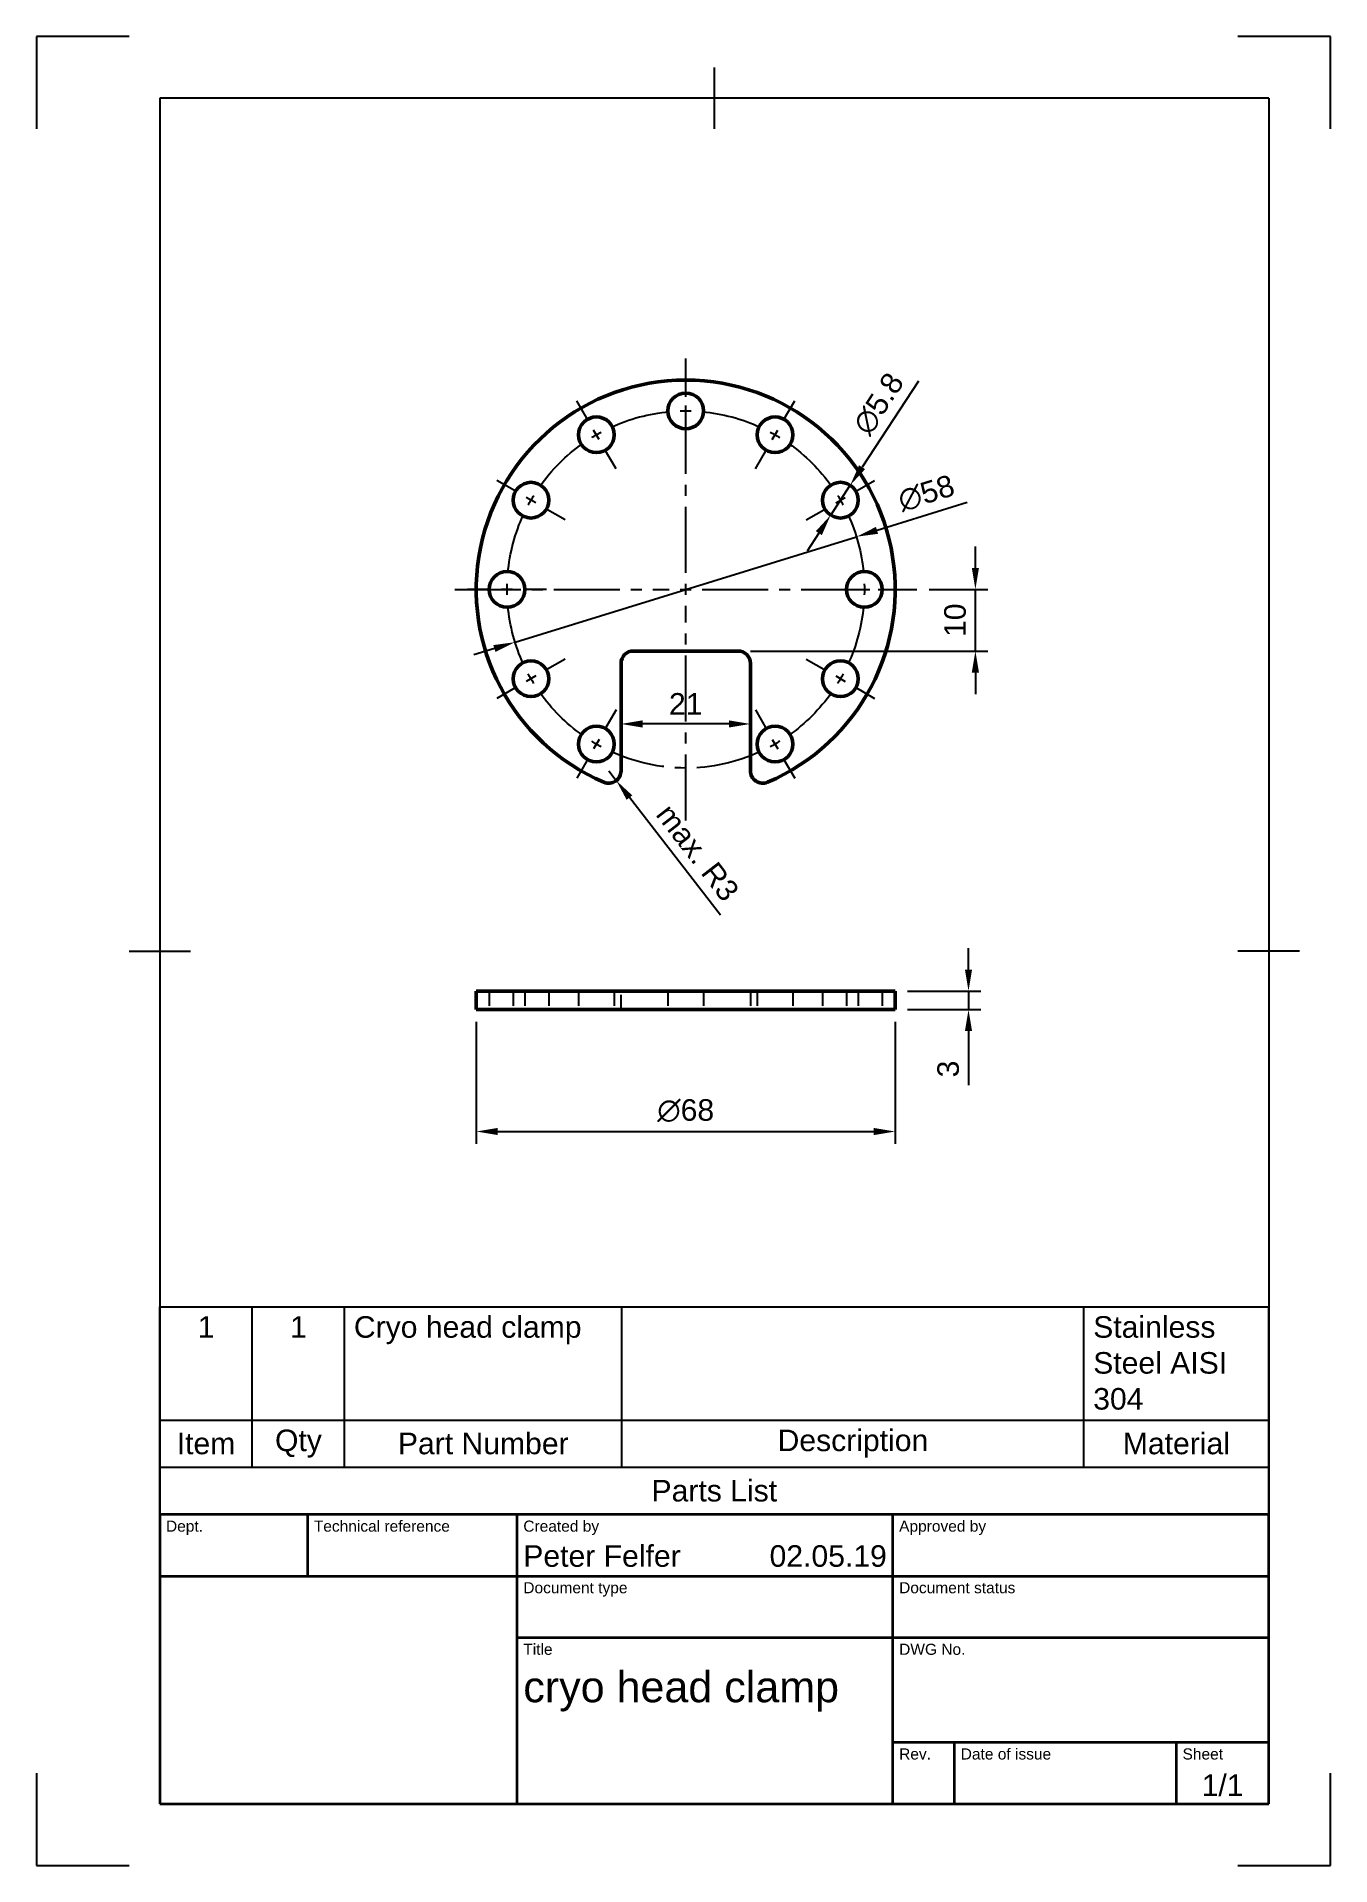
# Model space of a CAD drawing. Header units: millimetres. Extents: x 0 to 210, y 0 to 297.
import ezdxf
from ezdxf.enums import TextEntityAlignment as Align

# ---------------------------------------------------------------- set-up
doc = ezdxf.new("R2010")
doc.units = ezdxf.units.MM
doc.header["$LTSCALE"] = 0.75
doc.linetypes.add('CENTER2', pattern=[28.575, 19.05, -3.175, 3.175, -3.175])
doc.linetypes.add('HIDDEN2', pattern=[4.7625, 3.175, -1.5875])
for name, color, linetype, lineweight in [('Border', 7, 'Continuous', 25), ('FD_Dimensions', 7, 'Continuous', 25), ('Hidden', 7, 'HIDDEN2', 25), ('Parts Lists', 7, 'Continuous', 25), ('Smart Centers', 7, 'CENTER2', 25), ('TitleBlock', 7, 'Continuous', 35), ('Visible', 7, 'Continuous', 50)]:
    doc.layers.add(name, color=color, linetype=linetype, lineweight=lineweight)
doc.styles.add('FusionTitle', font='')
doc.styles.get("Standard").update_dxf_attribs({"font": 'arial.ttf'})
doc.styles.get('FusionTitle').set_extended_font_data('Arial Unicode MS')
doc.dimstyles.new('Dim-ISO-25', dxfattribs={"dimtxt": 3.5, "dimasz": 3.5, "dimexe": 2, "dimexo": 2, "dimgap": 1.5, "dimtad": 1, "dimzin": 12, "dimdsep": 46, "dimtxsty": 'Standard', "dimcen": 0, "dimazin": 3, "dimtp": 0.1, "dimtm": 0.1, "dimtfac": 0.714, "dimtmove": 0, "dimatfit": 3, "dimfxl": 1, "dimtzin": 12, "dimarcsym": 0})

# ---------------------------------------------------------------- blocks, each defined once
blk = doc.blocks.new('ISO_A4(P)_SHEET')
at = {"layer": 'Border'}
for p, q in [((15, 297), (0, 297)), ((0, 297), (0, 282)), ((210, 297), (195, 297)), ((210, 282), (210, 297)), ((110, 292), (110, 282)), ((200, 287), (20, 287)), ((20, 287), (20, 10)), ((200, 287), (200, 10)), ((15, 148.5), (25, 148.5)), ((205, 148.5), (195, 148.5)), ((0, 15), (0, 0)), ((210, 0), (210, 15)), ((20, 10), (200, 10)), ((0, 0), (15, 0)), ((195, 0), (210, 0))]:
    blk.add_line(p, q, dxfattribs=at)
blk = doc.blocks.new('ISO_TITLEBLOCK')
at = {"layer": 'TitleBlock'}
for p, q in [((0, 47), (-180, 47)), ((-180, 47), (-180, 0)), ((-156, 37), (-156, 47)), ((-122, 0), (-122, 47)), ((-61, 0), (-61, 47)), ((0, 0), (0, 47)), ((-180, 37), (0, 37)), ((-122, 27), (0, 27)), ((-61, 10), (0, 10)), ((-51, 0), (-51, 10)), ((-15, 0), (-15, 10)), ((-180, 0), (0, 0))]:
    blk.add_line(p, q, dxfattribs=at)
at = {"layer": 'TitleBlock', "style": 'FusionTitle'}
for s, p in [('Dept.', (-179, 46)), ('Technical reference', (-155, 46)), ('Created by', (-121, 46)), ('Approved by', (-60, 46)), ('Document type', (-121, 36)), ('Document status', (-60, 36)), ('Title', (-121, 26)), ('DWG No.', (-60, 26)), ('Rev.', (-60, 9)), ('Date of issue', (-50, 9)), ('Sheet', (-14, 9))]:
    blk.add_text(s, height=1.8, dxfattribs=at).set_placement(p, align=Align.TOP_LEFT)
for tag, p, height in [('DEPT', (-179, 38.5), 3.5), ('TECHNICAL_REFERENCE', (-155, 38.5), 3.5), ('CREATED_BY', (-121, 38.5), 3.5), ('APPROVED_BY', (-60, 38.5), 3.5), ('DOCUMENT_TYPE', (-121, 28.5), 3.5), ('DOCUMENT_STATUS', (-60, 28.5), 3.5), ('TITLE_1', (-121, 16.5), 5), ('TITLE_2', (-121, 9), 5), ('TITLE_3', (-121, 1.5), 5), ('DATE_OF_ISSUE', (-50, 1.5), 3.5)]:
    blk.add_attdef(tag, p, '', height=height, dxfattribs=at)
for tag, p in [('CREATED_DATE', (-62, 38.5)), ('APPROVED_DATE', (-1, 38.5))]:
    blk.add_attdef(tag, text='', height=3.5, dxfattribs=at).set_placement(p, align=Align.RIGHT)
for tag, height, p in [('DRAWING_NUMBER', 5, (-30.5, 16.6)), ('REV', 3.5, (-56, 3.1)), ('SHEET', 3.5, (-7.5, 3.1))]:
    blk.add_attdef(tag, text='', height=height, dxfattribs=at).set_placement(p, align=Align.MIDDLE)
blk = doc.blocks.new('*U5')
at = {"layer": 'Smart Centers', "color": 0, "ltscale": 0.75, "transparency": 16777216}
for p, q in [((0, 2.678906), (0, 37.5)), ((-37.5, 0), (-2.678906, 0)), ((2.678906, 0), (37.5, 0)), ((0, -37.5), (0, -2.678906))]:
    blk.add_line(p, q, dxfattribs=at)
at = {"layer": 'Smart Centers', "color": 0, "linetype": 'Continuous', "ltscale": 0.75, "transparency": 16777216}
for p, q in [((-0.892969, 0), (0.892969, 0)), ((0, -0.892969), (0, 0.892969))]:
    blk.add_line(p, q, dxfattribs=at)
blk = doc.blocks.new('*U6')
at = {"layer": 'Smart Centers', "color": 0, "ltscale": 0.75, "transparency": 16777216}
for p, q in [((19.572174, -11.3), (22.794736, -13.160547)), ((27.434738, -15.839453), (30.657299, -17.7))]:
    blk.add_line(p, q, dxfattribs=at)
at = {"layer": 'Smart Centers', "color": 0, "linetype": 'Continuous', "ltscale": 0.75, "transparency": 16777216}
blk.add_line((24.341403, -14.053516), (25.88807, -14.946484), dxfattribs=at)
at = {"layer": 'Smart Centers', "color": 0, "linetype": 'Continuous', "ltscale": 0.75, "transparency": 16777216, "extrusion": (0, 0, -1)}
blk.add_arc((0, 0), 29, 208.235677, 211.764323, dxfattribs=at)
blk = doc.blocks.new('*U7')
at = {"layer": 'Smart Centers', "color": 0, "ltscale": 0.75, "transparency": 16777216}
for p, q in [((-19.572174, -11.3), (-22.794736, -13.160547)), ((-27.434738, -15.839453), (-30.657299, -17.7))]:
    blk.add_line(p, q, dxfattribs=at)
at = {"layer": 'Smart Centers', "color": 0, "linetype": 'Continuous', "ltscale": 0.75, "transparency": 16777216}
blk.add_line((-24.341403, -14.053516), (-25.88807, -14.946484), dxfattribs=at)
at = {"layer": 'Smart Centers', "color": 0, "linetype": 'Continuous', "ltscale": 0.75, "transparency": 16777216, "extrusion": (0, 0, -1)}
blk.add_arc((0, 0), 29, 328.235677, 331.764323, dxfattribs=at)
blk = doc.blocks.new('*U8')
at = {"layer": 'Smart Centers', "color": 0, "ltscale": 0.75, "transparency": 16777216}
for p, q in [((-31.678906, 0), (-35.4, 0)), ((-22.6, 0), (-26.321094, 0))]:
    blk.add_line(p, q, dxfattribs=at)
at = {"layer": 'Smart Centers', "color": 0, "linetype": 'Continuous', "ltscale": 0.75, "transparency": 16777216}
blk.add_line((-28.107031, 0), (-29.892969, 0), dxfattribs=at)
at = {"layer": 'Smart Centers', "color": 0, "linetype": 'Continuous', "ltscale": 0.75, "transparency": 16777216, "extrusion": (0, 0, -1)}
blk.add_arc((0, 0), 29, 358.235677, 1.764323, dxfattribs=at)
blk = doc.blocks.new('*U9')
at = {"layer": 'Smart Centers', "color": 0, "ltscale": 0.75, "transparency": 16777216}
for p, q in [((-27.434738, 15.839453), (-30.657299, 17.7)), ((-19.572174, 11.3), (-22.794736, 13.160547))]:
    blk.add_line(p, q, dxfattribs=at)
at = {"layer": 'Smart Centers', "color": 0, "linetype": 'Continuous', "ltscale": 0.75, "transparency": 16777216}
blk.add_line((-24.341403, 14.053516), (-25.88807, 14.946484), dxfattribs=at)
at = {"layer": 'Smart Centers', "color": 0, "linetype": 'Continuous', "ltscale": 0.75, "transparency": 16777216, "extrusion": (0, 0, -1)}
blk.add_arc((0, 0), 29, 28.235677, 31.764323, dxfattribs=at)
blk = doc.blocks.new('*U10')
at = {"layer": 'Smart Centers', "color": 0, "ltscale": 0.75, "transparency": 16777216}
for p, q in [((-15.839453, 27.434738), (-17.7, 30.657299)), ((-11.3, 19.572174), (-13.160547, 22.794736))]:
    blk.add_line(p, q, dxfattribs=at)
at = {"layer": 'Smart Centers', "color": 0, "linetype": 'Continuous', "ltscale": 0.75, "transparency": 16777216}
blk.add_line((-14.053516, 24.341403), (-14.946484, 25.88807), dxfattribs=at)
at = {"layer": 'Smart Centers', "color": 0, "linetype": 'Continuous', "ltscale": 0.75, "transparency": 16777216, "extrusion": (0, 0, -1)}
blk.add_arc((0, 0), 29, 58.235677, 61.764323, dxfattribs=at)
blk = doc.blocks.new('*U11')
at = {"layer": 'Smart Centers', "color": 0, "ltscale": 0.75, "transparency": 16777216}
for p, q in [((0, 31.678906), (0, 35.4)), ((0, 22.6), (0, 26.321094))]:
    blk.add_line(p, q, dxfattribs=at)
at = {"layer": 'Smart Centers', "color": 0, "linetype": 'Continuous', "ltscale": 0.75, "transparency": 16777216}
blk.add_line((0, 28.107031), (0, 29.892969), dxfattribs=at)
at = {"layer": 'Smart Centers', "color": 0, "linetype": 'Continuous', "ltscale": 0.75, "transparency": 16777216, "extrusion": (0, 0, -1)}
blk.add_arc((0, 0), 29, 88.235677, 91.764323, dxfattribs=at)
blk = doc.blocks.new('*U12')
at = {"layer": 'Smart Centers', "color": 0, "ltscale": 0.75, "transparency": 16777216}
for p, q in [((15.839453, 27.434738), (17.7, 30.657299)), ((11.3, 19.572174), (13.160547, 22.794736))]:
    blk.add_line(p, q, dxfattribs=at)
at = {"layer": 'Smart Centers', "color": 0, "linetype": 'Continuous', "ltscale": 0.75, "transparency": 16777216}
blk.add_line((14.053516, 24.341403), (14.946484, 25.88807), dxfattribs=at)
at = {"layer": 'Smart Centers', "color": 0, "linetype": 'Continuous', "ltscale": 0.75, "transparency": 16777216, "extrusion": (0, 0, -1)}
blk.add_arc((0, 0), 29, 118.235677, 121.764323, dxfattribs=at)
blk = doc.blocks.new('*U13')
at = {"layer": 'Smart Centers', "color": 0, "linetype": 'Continuous', "ltscale": 0.75, "transparency": 16777216}
blk.add_line((24.341403, 14.053516), (25.88807, 14.946484), dxfattribs=at)
at = {"layer": 'Smart Centers', "color": 0, "ltscale": 0.75, "transparency": 16777216}
for p, q in [((27.434738, 15.839453), (30.657299, 17.7)), ((19.572174, 11.3), (22.794736, 13.160547))]:
    blk.add_line(p, q, dxfattribs=at)
at = {"layer": 'Smart Centers', "color": 0, "linetype": 'Continuous', "ltscale": 0.75, "transparency": 16777216, "extrusion": (0, 0, -1)}
blk.add_arc((0, 0), 29, 148.235677, 151.764323, dxfattribs=at)
blk = doc.blocks.new('*U14')
at = {"layer": 'Smart Centers', "color": 0, "ltscale": 0.75, "transparency": 16777216}
for p, q in [((22.6, 0), (26.321094, 0)), ((31.678906, 0), (35.4, 0))]:
    blk.add_line(p, q, dxfattribs=at)
at = {"layer": 'Smart Centers', "color": 0, "linetype": 'Continuous', "ltscale": 0.75, "transparency": 16777216}
blk.add_line((28.107031, 0), (29.892969, 0), dxfattribs=at)
at = {"layer": 'Smart Centers', "color": 0, "linetype": 'Continuous', "ltscale": 0.75, "transparency": 16777216, "extrusion": (0, 0, -1)}
blk.add_arc((0, 0), 29, 178.235677, 181.764323, dxfattribs=at)
blk = doc.blocks.new('*U15')
at = {"layer": 'Smart Centers', "color": 0, "ltscale": 0.75, "transparency": 16777216}
for p, q in [((-11.3, -19.572174), (-13.160547, -22.794736)), ((-15.839453, -27.434738), (-17.7, -30.657299))]:
    blk.add_line(p, q, dxfattribs=at)
at = {"layer": 'Smart Centers', "color": 0, "linetype": 'Continuous', "ltscale": 0.75, "transparency": 16777216}
blk.add_line((-14.053516, -24.341403), (-14.946484, -25.88807), dxfattribs=at)
at = {"layer": 'Smart Centers', "color": 0, "linetype": 'Continuous', "ltscale": 0.75, "transparency": 16777216, "extrusion": (0, 0, -1)}
blk.add_arc((0, 0), 29, 298.235677, 301.764323, dxfattribs=at)
blk = doc.blocks.new('*U16')
at = {"layer": 'Smart Centers', "color": 0, "ltscale": 0.75, "transparency": 16777216}
for p, q in [((11.3, -19.572174), (13.160547, -22.794736)), ((15.839453, -27.434738), (17.7, -30.657299))]:
    blk.add_line(p, q, dxfattribs=at)
at = {"layer": 'Smart Centers', "color": 0, "linetype": 'Continuous', "ltscale": 0.75, "transparency": 16777216}
blk.add_line((14.053516, -24.341403), (14.946484, -25.88807), dxfattribs=at)
at = {"layer": 'Smart Centers', "color": 0, "linetype": 'Continuous', "ltscale": 0.75, "transparency": 16777216, "extrusion": (0, 0, -1)}
blk.add_arc((0, 0), 29, 238.235677, 241.764323, dxfattribs=at)
blk = doc.blocks.new('*U17')
at = {"layer": 'Smart Centers', "color": 0, "ltscale": 0.75, "transparency": 16777216, "extrusion": (0, 0, -1)}
for start, end in [(65.2946, 84.7054), (95.2946, 114.7054), (35.2946, 54.7054), (125.2946, 144.7054), (5.2946, 24.7054), (155.2946, 174.7054), (335.2946, 354.7054), (185.2946, 204.7054), (305.2946, 324.7054), (215.2946, 234.7054), (245.2946, 294.7054)]:
    blk.add_arc((0, 0), 29, start, end, dxfattribs=at)
at = {"layer": 'Smart Centers', "color": 0, "ltscale": 0.75, "transparency": 16777216}
for name in ['*U11', '*U10', '*U12', '*U9', '*U13', '*U8', '*U14', '*U7', '*U6', '*U15', '*U16']:
    blk.add_blockref(name, (0, 0), dxfattribs=at)
blk = doc.blocks.new('*D26')
at = {"layer": 'Defpoints', "color": 0, "transparency": 16777216}
for p in [(139.362008, 141.984228), (139.362008, 138.984228), (151.25857, 138.984228)]:
    blk.add_point(p, dxfattribs=at)
at = {"layer": 'FD_Dimensions', "lineweight": -2, "transparency": 16777216}
for p, q in [((151.25857, 145.484228), (151.25857, 148.984228)), ((141.362008, 141.984228), (153.25857, 141.984228)), ((151.25857, 141.984228), (151.25857, 138.984228)), ((141.362008, 138.984228), (153.25857, 138.984228)), ((151.25857, 135.484228), (151.25857, 126.692277))]:
    blk.add_line(p, q, dxfattribs=at)
at = {"layer": 'FD_Dimensions', "transparency": 16777216}
for points in [[(150.675236, 145.484228), (151.841903, 145.484228), (151.25857, 141.984228)], [(150.675236, 135.484228), (151.841903, 135.484228), (151.25857, 138.984228)]]:
    blk.add_solid(points, dxfattribs=at)
at = {"layer": 'FD_Dimensions', "color": 0, "transparency": 16777216, "insert": (147.97037, 129.338252), "char_height": 3.5, "attachment_point": 5, "rotation": 90}
blk.add_mtext('3', dxfattribs=at)
blk = doc.blocks.new('*D27')
at = {"layer": 'Defpoints', "color": 0, "transparency": 16777216}
for p in [(71.362008, 138.984228), (139.362008, 138.984228), (139.362008, 119.185238)]:
    blk.add_point(p, dxfattribs=at)
at = {"layer": 'FD_Dimensions', "lineweight": -2, "transparency": 16777216}
for p, q in [((71.362008, 136.984228), (71.362008, 117.185238)), ((139.362008, 136.984228), (139.362008, 117.185238)), ((74.862008, 119.185238), (135.862008, 119.185238))]:
    blk.add_line(p, q, dxfattribs=at)
at = {"layer": 'FD_Dimensions', "transparency": 16777216}
for points in [[(74.862008, 119.768571), (74.862008, 118.601904), (71.362008, 119.185238)], [(135.862008, 119.768571), (135.862008, 118.601904), (139.362008, 119.185238)]]:
    blk.add_solid(points, dxfattribs=at)
at = {"layer": 'FD_Dimensions', "color": 0, "transparency": 16777216, "insert": (105.362008, 122.570129), "char_height": 3.5, "attachment_point": 5}
blk.add_mtext('∅68', dxfattribs=at)
blk = doc.blocks.new('*D28')
at = {"layer": 'Defpoints', "color": 0, "transparency": 16777216}
for p in [(92.862008, 177.757469), (94.08644, 176.176087)]:
    blk.add_point(p, dxfattribs=at)
at = {"layer": 'FD_Dimensions', "lineweight": -2, "transparency": 16777216}
for p, q in [((92.862008, 177.757469), (94.08644, 176.176087)), ((111.022495, 154.302782), (96.229195, 173.408669))]:
    blk.add_line(p, q, dxfattribs=at)
at = {"layer": 'FD_Dimensions', "transparency": 16777216}
blk.add_solid([(96.690431, 173.765795), (95.767959, 173.051544), (94.08644, 176.176087)], dxfattribs=at)
at = {"layer": 'FD_Dimensions', "color": 0, "transparency": 16777216, "insert": (107.298268, 164.483689), "char_height": 3.5, "attachment_point": 5, "rotation": 307.74989198}
blk.add_mtext('max. R3', dxfattribs=at)
blk = doc.blocks.new('*D29')
at = {"layer": 'Defpoints', "color": 0, "transparency": 16777216}
for p in [(94.862008, 185.375087), (94.862008, 185.375087), (115.862008, 185.375087)]:
    blk.add_point(p, dxfattribs=at)
at = {"layer": 'FD_Dimensions', "lineweight": -2, "transparency": 16777216}
blk.add_line((112.362008, 185.375087), (98.362008, 185.375087), dxfattribs=at)
at = {"layer": 'FD_Dimensions', "transparency": 16777216}
for points in [[(98.362008, 185.95842), (98.362008, 184.791753), (94.862008, 185.375087)], [(112.362008, 185.95842), (112.362008, 184.791753), (115.862008, 185.375087)]]:
    blk.add_solid(points, dxfattribs=at)
at = {"layer": 'FD_Dimensions', "color": 0, "transparency": 16777216, "insert": (105.362008, 188.632249), "char_height": 3.5, "attachment_point": 5}
blk.add_mtext('21', dxfattribs=at)
blk = doc.blocks.new('*D30')
at = {"layer": 'Defpoints', "color": 0, "transparency": 16777216}
for p in [(142.862008, 207.215065), (152.376321, 207.215065), (113.862008, 197.215065)]:
    blk.add_point(p, dxfattribs=at)
at = {"layer": 'FD_Dimensions', "lineweight": -2, "transparency": 16777216}
for p, q in [((152.376321, 210.715065), (152.376321, 214.215065)), ((144.862008, 207.215065), (154.376321, 207.215065)), ((152.376321, 197.215065), (152.376321, 207.215065)), ((115.862008, 197.215065), (154.376321, 197.215065)), ((152.376321, 193.715065), (152.376321, 190.215065))]:
    blk.add_line(p, q, dxfattribs=at)
at = {"layer": 'FD_Dimensions', "transparency": 16777216}
for points in [[(151.792988, 210.715065), (152.959655, 210.715065), (152.376321, 207.215065)], [(151.792988, 193.715065), (152.959655, 193.715065), (152.376321, 197.215065)]]:
    blk.add_solid(points, dxfattribs=at)
at = {"layer": 'FD_Dimensions', "color": 0, "transparency": 16777216, "insert": (149.089316, 202.215065), "char_height": 3.5, "attachment_point": 5, "rotation": 90}
blk.add_mtext('10', dxfattribs=at)
blk = doc.blocks.new('*D31')
at = {"layer": 'Defpoints', "color": 0, "transparency": 16777216}
for p in [(133.06899, 215.777959), (77.655026, 198.652171)]:
    blk.add_point(p, dxfattribs=at)
at = {"layer": 'FD_Dimensions', "lineweight": -2, "transparency": 16777216}
for p, q in [((151.05826, 221.337576), (136.412936, 216.811412)), ((77.655026, 198.652171), (133.06899, 215.777959)), ((74.31108, 197.618719), (70.967134, 196.585266))]:
    blk.add_line(p, q, dxfattribs=at)
at = {"layer": 'FD_Dimensions', "transparency": 16777216}
for points in [[(136.240694, 217.368736), (136.585178, 216.254087), (133.06899, 215.777959)], [(74.138838, 198.176043), (74.483322, 197.061394), (77.655026, 198.652171)]]:
    blk.add_solid(points, dxfattribs=at)
at = {"layer": 'FD_Dimensions', "color": 0, "transparency": 16777216, "insert": (144.408107, 222.825189), "char_height": 3.5, "attachment_point": 5, "rotation": 17.17385234}
blk.add_mtext('∅58', dxfattribs=at)
blk = doc.blocks.new('*D32')
at = {"layer": 'Defpoints', "color": 0, "transparency": 16777216}
for p in [(132.065097, 224.141407), (128.888392, 219.288723)]:
    blk.add_point(p, dxfattribs=at)
at = {"layer": 'FD_Dimensions', "lineweight": -2, "transparency": 16777216}
for p, q in [((143.121807, 241.031464), (133.982074, 227.069751)), ((128.888392, 219.288723), (132.065097, 224.141407)), ((126.971415, 216.360379), (125.054438, 213.432035))]:
    blk.add_line(p, q, dxfattribs=at)
at = {"layer": 'FD_Dimensions', "transparency": 16777216}
for points in [[(133.494017, 227.389248), (134.470132, 226.750255), (132.065097, 224.141407)], [(126.483358, 216.679875), (127.459473, 216.040883), (128.888392, 219.288723)]]:
    blk.add_solid(points, dxfattribs=at)
at = {"layer": 'FD_Dimensions', "color": 0, "transparency": 16777216, "insert": (136.678393, 237.36871), "char_height": 3.5, "attachment_point": 5, "rotation": 56.79010007}
blk.add_mtext('∅5.8', dxfattribs=at)
blk = doc.blocks.new('*T25')
at = {"layer": 'Parts Lists', "color": 0, "linetype": 'ByBlock', "lineweight": -2, "transparency": 16777216}
for p, q in [((0, 33.695771), (180, 33.695771)), ((0, 0), (0, 33.695771)), ((15, 7.666667), (15, 33.695771)), ((30, 7.666667), (30, 33.695771)), ((75, 7.666667), (75, 33.695771)), ((150, 7.666667), (150, 33.695771)), ((180, 0), (180, 33.695771)), ((0, 15.333333), (180, 15.333333)), ((0, 7.666667), (180, 7.666667)), ((0, 0), (180, 0))]:
    blk.add_line(p, q, dxfattribs=at)
at = {"layer": 'Parts Lists', "color": 0, "transparency": 16777216, "char_height": 3.5}
for s, insert, width, attachment_point in [('1', (7.5, 32.195771), 12, 2), ('1', (22.5, 32.195771), 12, 2), ('Cryo head clamp', (31.5, 32.195771), 42, 1), ('Stainless Steel AISI 304', (151.5, 32.195771), 27, 1), ('Item', (7.5, 11.5), 12, 5), ('Qty', (22.5, 11.5), 12, 5), ('Part Number', (52.5, 11.5), 42, 5), ('Description', (112.5, 11.5), 72, 5), ('Material', (165, 11.5), 27, 5), ('Parts List', (90, 3.833333), 177, 5)]:
    blk.add_mtext(s, dxfattribs=dict(at, insert=insert, width=width, attachment_point=attachment_point))

msp = doc.modelspace()

# ---------------------------------------------------------------- linework, layer by layer
at = {"layer": 'Hidden', "extrusion": (-1, 2e-16, 2e-16)}
for p, q in [((73.462008, 141.984228), (73.462008, 138.984228)), ((77.347271, 141.984228), (77.347271, 138.984228)), ((79.262008, 141.984228), (79.262008, 138.984228)), ((83.147271, 141.984228), (83.147271, 138.984228)), ((87.962008, 141.984228), (87.962008, 138.984228)), ((93.762008, 141.984228), (93.762008, 138.984228)), ((94.862008, 138.984228), (94.862008, 141.984228)), ((102.462008, 141.984228), (102.462008, 138.984228)), ((108.262008, 141.984228), (108.262008, 138.984228)), ((115.862008, 141.984228), (115.862008, 138.984228)), ((116.962008, 141.984228), (116.962008, 138.984228)), ((122.762008, 141.984228), (122.762008, 138.984228)), ((127.576745, 141.984228), (127.576745, 138.984228)), ((131.462008, 141.984228), (131.462008, 138.984228)), ((133.376745, 141.984228), (133.376745, 138.984228)), ((137.262008, 141.984228), (137.262008, 138.984228))]:
    msp.add_line(p, q, dxfattribs=at)
at = {"layer": 'Visible', "extrusion": (-1, 4e-16, 0)}
for p, q in [((96.862008, 197.215065), (113.862008, 197.215065)), ((94.862008, 177.757469), (94.862008, 195.215065)), ((115.862008, 195.215065), (115.862008, 177.757469))]:
    msp.add_line(p, q, dxfattribs=at)
at = {"layer": 'Visible', "extrusion": (-1, 2e-16, 2e-16)}
for p, q in [((71.362008, 141.984228), (139.362008, 141.984228)), ((71.362008, 141.984228), (71.362008, 138.984228)), ((139.362008, 141.984228), (139.362008, 138.984228)), ((71.362008, 138.984228), (139.362008, 138.984228))]:
    msp.add_line(p, q, dxfattribs=at)
at = {"layer": 'Visible', "extrusion": (0, 0, -1)}
for centre in [(-105.362008, 236.215065), (-90.862008, 232.329802), (-119.862008, 232.329802), (-80.247271, 221.715065), (-130.476745, 221.715065), (-76.362008, 207.215065), (-134.362008, 207.215065), (-80.247271, 192.715065), (-130.476745, 192.715065), (-90.862008, 182.100328), (-119.862008, 182.100328)]:
    msp.add_circle(centre, 2.9, dxfattribs=at)
at = {"layer": 'Visible'}
for centre, radius, start, end in [((105.362008, 207.215065), 34, 292.993394, 247.006606), ((96.862008, 195.215065), 2, 90, 180), ((113.862008, 195.215065), 2, 0, 90)]:
    msp.add_arc(centre, radius, start, end, dxfattribs=at)
at = {"layer": 'Visible', "extrusion": (0, 0, -1)}
for centre, start, end in [((-92.862008, 177.757469), 180, 292.993394), ((-117.862008, 177.757469), 247.006606, 0)]:
    msp.add_arc(centre, 2, start, end, dxfattribs=at)

# ---------------------------------------------------------------- block references
msp.add_blockref('*T25', (20, 57))
at = {"layer": 'Border'}
msp.add_blockref('ISO_A4(P)_SHEET', (0, 0), dxfattribs=at)
at = {"layer": 'Smart Centers', "ltscale": 0.75}
for name in ['*U5', '*U17']:
    msp.add_blockref(name, (105.362008, 207.215065), dxfattribs=at)
at = {"layer": 'TitleBlock'}
msp.add_blockref('ISO_TITLEBLOCK', (200, 10), dxfattribs=at).add_auto_attribs({'CREATED_DATE': '02.05.19', 'SHEET': '1/1', 'TITLE_1': 'cryo head clamp', 'CREATED_BY': 'Peter Felfer'})

# ---------------------------------------------------------------- dimensions: what is measured, and where the dimension line sits
at = {"layer": 'FD_Dimensions'}
dim = msp.add_diameter_dim_2p(p1=(128.888392, 219.288723), p2=(132.065097, 224.141407), dimstyle='Dim-ISO-25', override={"dimlfac": 1, "dimclrd": 256, "dimclre": 256}, dxfattribs=at)
dim.commit()
dim.dimension.update_dxf_attribs({"geometry": '*D32', "text_midpoint": (136.678393, 237.36871)})
dim = msp.add_diameter_dim_2p(p1=(77.655026, 198.652171), p2=(133.06899, 215.777959), dimstyle='Dim-ISO-25', override={"dimlfac": 1, "dimclrd": 256, "dimclre": 256}, dxfattribs=at)
dim.commit()
dim.dimension.update_dxf_attribs({"geometry": '*D31', "text_midpoint": (145.407571, 219.59122), "dimtype": 163})
dim = msp.add_linear_dim(base=(152.376321, 207.215065), p1=(113.862008, 197.215065), p2=(142.862008, 207.215065), angle=90, dimstyle='Dim-ISO-25', override={"dimlfac": 1, "dimclrd": 256, "dimclre": 256}, dxfattribs=at)
dim.commit()
dim.dimension.update_dxf_attribs({"geometry": '*D30', "text_midpoint": (149.089316, 202.215065)})
dim = msp.add_linear_dim(base=(94.862008, 185.375087), p1=(115.862008, 185.375087), p2=(94.862008, 185.375087), dimstyle='Dim-ISO-25', override={"dimlfac": 1, "dimclrd": 256, "dimclre": 256}, dxfattribs=at)
dim.commit()
dim.dimension.update_dxf_attribs({"geometry": '*D29', "text_midpoint": (105.362008, 188.632249)})
dim = msp.add_radius_dim(center=(92.862008, 177.757469), mpoint=(94.08644, 176.176087), text='max. R3', dimstyle='Dim-ISO-25', override={"dimlfac": 1, "dimse1": 1, "dimclrd": 256, "dimclre": 256}, dxfattribs=at)
dim.commit()
dim.dimension.update_dxf_attribs({"geometry": '*D28', "text_midpoint": (104.698319, 162.470601), "dimtype": 164})
dim = msp.add_aligned_dim(p1=(139.362008, 141.984228), p2=(139.362008, 138.984228), distance=11.896562, dimstyle='Dim-ISO-25', override={"dimlfac": 1, "dimclrd": 256, "dimclre": 256}, dxfattribs=at)
dim.commit()
dim.dimension.update_dxf_attribs({"geometry": '*D26', "text_midpoint": (147.97037, 129.338252)})
dim = msp.add_aligned_dim(p1=(71.362008, 138.984228), p2=(139.362008, 138.984228), distance=-19.79899, text='∅<>', dimstyle='Dim-ISO-25', override={"dimlfac": 1, "dimclrd": 256, "dimclre": 256}, dxfattribs=at)
dim.commit()
dim.dimension.update_dxf_attribs({"geometry": '*D27', "text_midpoint": (105.362008, 122.570129)})

doc.saveas('drawing.dxf')
